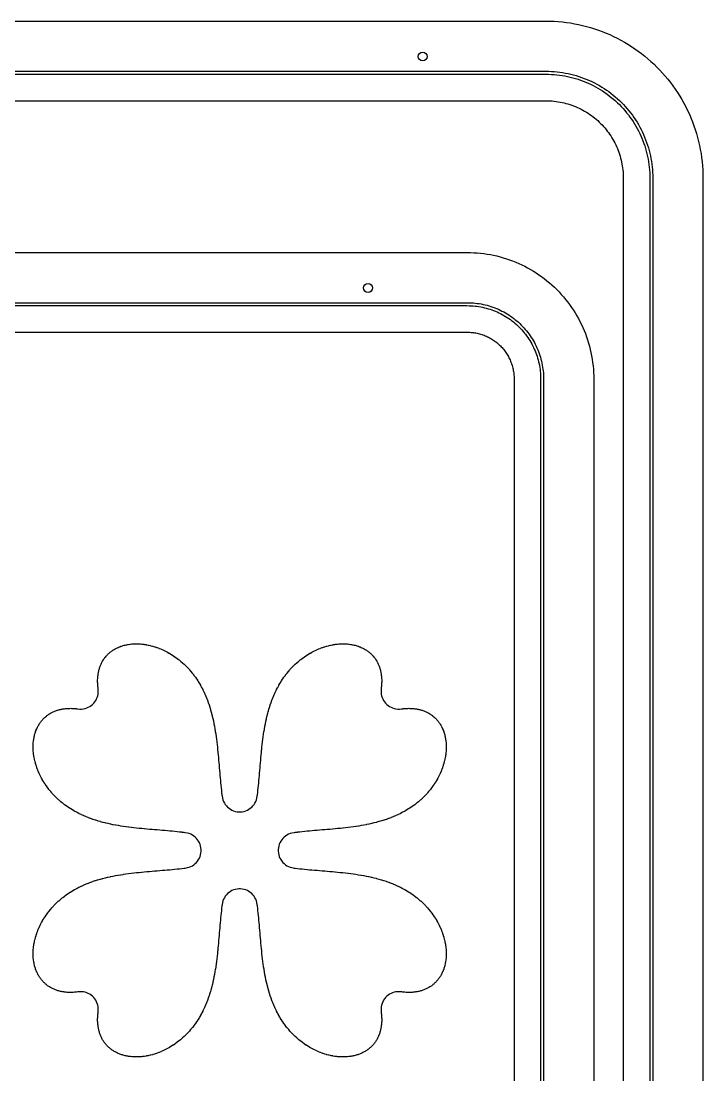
# Model space of a CAD drawing. Header units: metres. Extents: x 10 to 1210, y 10 to 2755.
# Drawn here: x 978.9 to 1210, y 252.9 to 610 of the extents above; entities that cross this region are included whole.
import ezdxf

# ---------------------------------------------------------------- set-up
doc = ezdxf.new("R2010")
doc.units = ezdxf.units.M
for name, color, linetype in [('ACIKLIK', 5, 'Continuous'), ('ASKI_DELIK', 6, 'Continuous'), ('CAM_SABLON', 4, 'Continuous'), ('DIS_KENAR_V91_Z3', 1, 'Continuous'), ('LAMBA_T4_Z4', 3, 'Continuous')]:
    doc.layers.add(name, color=color, linetype=linetype)

msp = doc.modelspace()

# ---------------------------------------------------------------- linework, layer by layer
at = {"layer": 'ACIKLIK'}
for points in [[(883.38, 583), (1156.62, 583), (1157.49, 582.99), (1158.17, 582.96), (1158.86, 582.92), (1159.54, 582.85), (1160.22, 582.77), (1160.9, 582.68), (1161.57, 582.56), (1162.25, 582.43), (1162.92, 582.27), (1163.58, 582.11), (1164.24, 581.92), (1164.9, 581.72), (1165.54, 581.5), (1166.19, 581.26), (1166.83, 581), (1167.46, 580.73), (1168.08, 580.45), (1168.69, 580.14), (1169.3, 579.82), (1169.9, 579.49), (1170.49, 579.14), (1171.07, 578.77), (1171.64, 578.39), (1172.2, 577.99), (1172.75, 577.58), (1173.29, 577.16), (1173.81, 576.72), (1174.33, 576.27), (1174.83, 575.8), (1175.32, 575.32), (1175.8, 574.83), (1176.27, 574.33), (1176.72, 573.81), (1177.16, 573.29), (1177.58, 572.75), (1177.99, 572.2), (1178.39, 571.64), (1178.77, 571.07), (1179.14, 570.49), (1179.49, 569.9), (1179.82, 569.3), (1180.14, 568.69), (1180.45, 568.08), (1180.73, 567.46), (1181, 566.83), (1181.26, 566.19), (1181.5, 565.54), (1181.72, 564.9), (1181.92, 564.24), (1182.11, 563.58), (1182.27, 562.92), (1182.43, 562.25), (1182.56, 561.57), (1182.68, 560.9), (1182.77, 560.22), (1182.85, 559.54), (1182.92, 558.86), (1182.96, 558.17), (1182.99, 557.49), (1183, 556.62), (1183, 63.38)], [(910.02, 504.58), (1129.98, 504.58), (1130.57, 504.57), (1130.99, 504.55), (1131.4, 504.53), (1131.82, 504.49), (1132.23, 504.44), (1132.64, 504.38), (1133.05, 504.31), (1133.45, 504.23), (1133.86, 504.14), (1134.26, 504.04), (1134.66, 503.92), (1135.05, 503.8), (1135.45, 503.67), (1135.84, 503.52), (1136.22, 503.37), (1136.6, 503.21), (1136.98, 503.03), (1137.35, 502.85), (1137.72, 502.66), (1138.08, 502.45), (1138.44, 502.24), (1138.79, 502.02), (1139.13, 501.79), (1139.47, 501.55), (1139.8, 501.3), (1140.13, 501.05), (1140.45, 500.78), (1140.76, 500.51), (1141.06, 500.23), (1141.36, 499.94), (1141.65, 499.64), (1141.93, 499.34), (1142.2, 499.02), (1142.47, 498.71), (1142.72, 498.38), (1142.97, 498.05), (1143.21, 497.71), (1143.44, 497.36), (1143.66, 497.01), (1143.88, 496.66), (1144.08, 496.3), (1144.27, 495.93), (1144.45, 495.56), (1144.63, 495.18), (1144.79, 494.8), (1144.95, 494.41), (1145.09, 494.03), (1145.22, 493.63), (1145.35, 493.24), (1145.46, 492.84), (1145.56, 492.44), (1145.65, 492.03), (1145.73, 491.62), (1145.8, 491.22), (1145.86, 490.81), (1145.91, 490.39), (1145.95, 489.98), (1145.98, 489.57), (1145.99, 489.15), (1146, 488.56), (1146, 91.44)]]:
    msp.add_lwpolyline(points, dxfattribs=at)
at = {"layer": 'ASKI_DELIK'}
for centre in [(1115, 598), (1096.5, 519.58)]:
    msp.add_circle(centre, 1.5, dxfattribs=at)
at = {"layer": 'CAM_SABLON'}
for points in [[(883.32, 592), (1156.68, 592), (1157.72, 591.99), (1158.64, 591.95), (1159.56, 591.89), (1160.48, 591.81), (1161.39, 591.7), (1162.31, 591.57), (1163.21, 591.41), (1164.12, 591.23), (1165.02, 591.03), (1165.91, 590.8), (1166.8, 590.55), (1167.68, 590.28), (1168.55, 589.98), (1169.41, 589.66), (1170.27, 589.32), (1171.12, 588.96), (1171.95, 588.57), (1172.78, 588.16), (1173.6, 587.73), (1174.4, 587.28), (1175.19, 586.81), (1175.97, 586.32), (1176.74, 585.81), (1177.49, 585.28), (1178.23, 584.72), (1178.95, 584.15), (1179.66, 583.57), (1180.35, 582.96), (1181.03, 582.33), (1181.69, 581.69), (1182.33, 581.03), (1182.96, 580.35), (1183.57, 579.66), (1184.15, 578.95), (1184.72, 578.23), (1185.28, 577.49), (1185.81, 576.74), (1186.32, 575.97), (1186.81, 575.19), (1187.28, 574.4), (1187.73, 573.6), (1188.16, 572.78), (1188.57, 571.95), (1188.96, 571.12), (1189.32, 570.27), (1189.66, 569.41), (1189.98, 568.55), (1190.28, 567.68), (1190.55, 566.8), (1190.8, 565.91), (1191.03, 565.02), (1191.23, 564.12), (1191.41, 563.21), (1191.57, 562.31), (1191.7, 561.39), (1191.81, 560.48), (1191.89, 559.56), (1191.95, 558.64), (1191.99, 557.72), (1192, 556.68), (1192, 63.32)], [(909.96, 513.58), (1130.04, 513.58), (1130.81, 513.57), (1131.46, 513.54), (1132.11, 513.5), (1132.76, 513.44), (1133.4, 513.36), (1134.05, 513.27), (1134.69, 513.16), (1135.32, 513.03), (1135.96, 512.89), (1136.59, 512.73), (1137.21, 512.55), (1137.84, 512.36), (1138.45, 512.15), (1139.06, 511.93), (1139.67, 511.69), (1140.26, 511.43), (1140.85, 511.16), (1141.44, 510.87), (1142.01, 510.57), (1142.58, 510.25), (1143.14, 509.92), (1143.69, 509.57), (1144.23, 509.21), (1144.76, 508.83), (1145.28, 508.44), (1145.79, 508.04), (1146.29, 507.63), (1146.78, 507.2), (1147.26, 506.76), (1147.72, 506.3), (1148.18, 505.84), (1148.62, 505.36), (1149.05, 504.87), (1149.46, 504.37), (1149.87, 503.86), (1150.25, 503.34), (1150.63, 502.81), (1150.99, 502.27), (1151.34, 501.72), (1151.67, 501.16), (1151.99, 500.59), (1152.29, 500.02), (1152.58, 499.43), (1152.85, 498.84), (1153.11, 498.24), (1153.35, 497.64), (1153.57, 497.03), (1153.78, 496.41), (1153.98, 495.79), (1154.15, 495.17), (1154.31, 494.54), (1154.46, 493.9), (1154.58, 493.27), (1154.69, 492.62), (1154.79, 491.98), (1154.86, 491.34), (1154.92, 490.69), (1154.96, 490.04), (1154.99, 489.39), (1155, 488.62), (1155, 91.38)]]:
    msp.add_lwpolyline(points, dxfattribs=at)
at = {"layer": 'DIS_KENAR_V91_Z3'}
for points in [[(883.2, 610), (1156.8, 610), (1158.19, 609.98), (1159.58, 609.93), (1160.97, 609.84), (1162.36, 609.71), (1163.74, 609.54), (1165.12, 609.35), (1166.49, 609.11), (1167.86, 608.84), (1169.22, 608.53), (1170.57, 608.19), (1171.91, 607.81), (1173.24, 607.4), (1174.56, 606.95), (1175.87, 606.47), (1177.16, 605.95), (1178.44, 605.4), (1179.7, 604.82), (1180.95, 604.2), (1182.18, 603.55), (1183.4, 602.87), (1184.6, 602.16), (1185.77, 601.42), (1186.93, 600.64), (1188.07, 599.84), (1189.19, 599.01), (1190.28, 598.14), (1191.35, 597.25), (1192.4, 596.34), (1193.42, 595.39), (1194.42, 594.42), (1195.39, 593.42), (1196.34, 592.4), (1197.25, 591.35), (1198.14, 590.28), (1199.01, 589.19), (1199.84, 588.07), (1200.64, 586.93), (1201.42, 585.77), (1202.16, 584.6), (1202.87, 583.4), (1203.55, 582.18), (1204.2, 580.95), (1204.82, 579.7), (1205.4, 578.44), (1205.95, 577.16), (1206.47, 575.87), (1206.95, 574.56), (1207.4, 573.24), (1207.81, 571.91), (1208.19, 570.57), (1208.53, 569.22), (1208.84, 567.86), (1209.11, 566.49), (1209.35, 565.12), (1209.54, 563.74), (1209.71, 562.36), (1209.84, 560.97), (1209.93, 559.58), (1209.98, 558.19), (1210, 556.8), (1210, 63.2)], [(909.84, 531.58), (1130.16, 531.58), (1131.28, 531.56), (1132.4, 531.52), (1133.52, 531.45), (1134.64, 531.34), (1135.75, 531.21), (1136.86, 531.05), (1137.97, 530.86), (1139.07, 530.64), (1140.16, 530.4), (1141.25, 530.12), (1142.33, 529.81), (1143.4, 529.48), (1144.46, 529.12), (1145.51, 528.73), (1146.55, 528.32), (1147.58, 527.88), (1148.6, 527.41), (1149.61, 526.91), (1150.6, 526.39), (1151.58, 525.84), (1152.54, 525.27), (1153.49, 524.67), (1154.42, 524.04), (1155.34, 523.4), (1156.24, 522.73), (1157.12, 522.03), (1157.98, 521.31), (1158.83, 520.58), (1159.65, 519.81), (1160.45, 519.03), (1161.23, 518.23), (1162, 517.4), (1162.74, 516.56), (1163.45, 515.7), (1164.15, 514.82), (1164.82, 513.92), (1165.47, 513), (1166.09, 512.07), (1166.69, 511.12), (1167.26, 510.16), (1167.81, 509.18), (1168.33, 508.19), (1168.83, 507.18), (1169.3, 506.16), (1169.74, 505.13), (1170.15, 504.09), (1170.54, 503.04), (1170.9, 501.98), (1171.24, 500.91), (1171.54, 499.83), (1171.82, 498.74), (1172.06, 497.65), (1172.28, 496.55), (1172.47, 495.44), (1172.63, 494.33), (1172.77, 493.22), (1172.87, 492.1), (1172.94, 490.98), (1172.99, 489.86), (1173, 488.74), (1173, 91.26)]]:
    msp.add_lwpolyline(points, dxfattribs=at)
msp.add_lwpolyline([(998.11, 281.03), (997.74, 280.99), (997.56, 280.97), (997.15, 280.93), (996.97, 280.91), (996.57, 280.89), (996.37, 280.88), (995.98, 280.87), (995.78, 280.86), (995.39, 280.87), (995.18, 280.87), (994.81, 280.89), (994.59, 280.9), (994.23, 280.92), (994, 280.95), (993.66, 280.99), (993.42, 281.02), (993.09, 281.07), (992.84, 281.11), (992.52, 281.17), (992.28, 281.23), (991.97, 281.3), (991.72, 281.37), (991.42, 281.45), (991.17, 281.53), (990.89, 281.63), (990.63, 281.72), (990.36, 281.82), (990.1, 281.93), (989.85, 282.04), (989.58, 282.17), (989.34, 282.29), (989.08, 282.43), (988.85, 282.56), (988.6, 282.71), (988.38, 282.85), (988.13, 283.02), (987.92, 283.16), (987.67, 283.35), (987.48, 283.5), (987.24, 283.7), (987.05, 283.87), (986.82, 284.08), (986.64, 284.25), (986.42, 284.47), (986.25, 284.66), (986.04, 284.89), (985.87, 285.09), (985.68, 285.33), (985.52, 285.55), (985.35, 285.79), (985.19, 286.02), (985.03, 286.27), (984.88, 286.52), (984.73, 286.77), (984.59, 287.03), (984.46, 287.29), (984.33, 287.57), (984.21, 287.83), (984.08, 288.12), (983.98, 288.38), (983.86, 288.69), (983.77, 288.95), (983.67, 289.28), (983.59, 289.54), (983.5, 289.89), (983.43, 290.14), (983.35, 290.51), (983.3, 290.75), (983.23, 291.14), (983.19, 291.38), (983.14, 291.78), (983.11, 292.02), (983.07, 292.44), (983.05, 292.68), (983.02, 293.11), (983.01, 293.34), (983, 293.79), (983, 294.01), (983.01, 294.47), (983.02, 294.69), (983.04, 295.17), (983.06, 295.38), (983.1, 295.87), (983.12, 296.08), (983.18, 296.57), (983.21, 296.78), (983.29, 297.28), (983.33, 297.48), (983.43, 297.99), (983.47, 298.19), (983.59, 298.71), (983.64, 298.9), (983.77, 299.42), (983.83, 299.61), (983.98, 300.13), (984.04, 300.32), (984.22, 300.85), (984.28, 301.03), (984.48, 301.56), (984.55, 301.73), (984.76, 302.27), (984.83, 302.44), (985.07, 302.97), (985.15, 303.13), (985.4, 303.66), (985.48, 303.83), (985.75, 304.36), (985.84, 304.52), (986.13, 305.04), (986.22, 305.2), (986.53, 305.71), (986.62, 305.87), (986.95, 306.38), (987.05, 306.53), (987.39, 307.04), (987.49, 307.18), (987.86, 307.68), (987.96, 307.82), (988.34, 308.32), (988.45, 308.46), (988.84, 308.94), (988.96, 309.07), (989.37, 309.55), (989.48, 309.68), (989.91, 310.15), (990.03, 310.27), (990.47, 310.73), (990.6, 310.85), (991.06, 311.3), (991.18, 311.41), (991.65, 311.85), (991.78, 311.96), (992.27, 312.39), (992.4, 312.5), (992.9, 312.91), (993.03, 313.01), (993.55, 313.42), (993.69, 313.52), (994.22, 313.91), (994.35, 314), (994.9, 314.38), (995.03, 314.47), (995.6, 314.84), (995.73, 314.92), (996.31, 315.28), (996.44, 315.36), (997.03, 315.7), (997.16, 315.77), (997.77, 316.1), (997.9, 316.17), (998.52, 316.49), (998.65, 316.56), (999.28, 316.87), (999.41, 316.93), (1000.05, 317.22), (1000.18, 317.28), (1000.84, 317.56), (1000.96, 317.61), (1001.63, 317.88), (1001.75, 317.93), (1002.44, 318.19), (1002.55, 318.23), (1003.25, 318.48), (1003.36, 318.52), (1004.03, 318.74), (1004.13, 318.77), (1004.86, 319), (1004.97, 319.03), (1005.7, 319.24), (1005.8, 319.27), (1006.55, 319.48), (1006.65, 319.5), (1007.4, 319.69), (1007.5, 319.72), (1008.26, 319.9), (1008.35, 319.92), (1009.13, 320.09), (1009.21, 320.11), (1010, 320.27), (1010.08, 320.29), (1010.88, 320.44), (1010.95, 320.45), (1011.76, 320.6), (1011.83, 320.61), (1012.64, 320.74), (1012.71, 320.75), (1013.53, 320.88), (1013.59, 320.89), (1014.42, 321.01), (1014.47, 321.02), (1015.31, 321.13), (1015.36, 321.14), (1016.2, 321.24), (1016.24, 321.25), (1017.09, 321.35), (1017.13, 321.35), (1017.98, 321.45), (1018.02, 321.45), (1018.87, 321.54), (1018.91, 321.54), (1019.76, 321.63), (1019.79, 321.63), (1020.65, 321.71), (1020.68, 321.71), (1021.54, 321.79), (1021.56, 321.79), (1022.43, 321.87), (1022.44, 321.87), (1023.31, 321.95), (1023.32, 321.95), (1024.18, 322.02), (1025.06, 322.09), (1025.92, 322.17), (1026.77, 322.24), (1027.62, 322.31), (1028.46, 322.38), (1029.3, 322.46), (1030.13, 322.54), (1030.95, 322.62), (1031.77, 322.7), (1031.81, 322.71), (1032.57, 322.79), (1032.62, 322.8), (1033.36, 322.88), (1033.42, 322.89), (1034.15, 322.98), (1034.21, 322.98), (1034.57, 323.03), (1035.31, 323.16), (1035.88, 323.32), (1036.44, 323.54), (1036.97, 323.82), (1037.47, 324.14), (1037.93, 324.51), (1038.36, 324.93), (1038.74, 325.39), (1039.08, 325.88), (1039.36, 326.4), (1039.59, 326.95), (1039.77, 327.52), (1039.89, 328.11), (1039.95, 328.7), (1039.95, 329.3), (1039.89, 329.89), (1039.77, 330.48), (1039.59, 331.05), (1039.36, 331.6), (1039.08, 332.12), (1038.74, 332.61), (1038.36, 333.07), (1037.93, 333.49), (1037.47, 333.86), (1036.97, 334.18), (1036.44, 334.46), (1035.88, 334.68), (1035.31, 334.84), (1034.57, 334.97), (1034.21, 335.02), (1034.15, 335.02), (1033.42, 335.11), (1033.36, 335.12), (1032.62, 335.2), (1032.57, 335.21), (1031.81, 335.29), (1031.77, 335.3), (1031, 335.38), (1030.17, 335.46), (1029.34, 335.54), (1028.5, 335.61), (1027.65, 335.69), (1026.79, 335.76), (1025.93, 335.83), (1025.06, 335.91), (1024.19, 335.98), (1023.32, 336.05), (1023.32, 336.05), (1022.45, 336.13), (1022.44, 336.13), (1021.58, 336.2), (1021.56, 336.21), (1020.7, 336.28), (1020.68, 336.29), (1019.82, 336.37), (1019.79, 336.37), (1018.94, 336.45), (1018.9, 336.46), (1018.05, 336.55), (1018.02, 336.55), (1017.17, 336.64), (1017.13, 336.65), (1016.29, 336.75), (1016.24, 336.75), (1015.4, 336.86), (1015.35, 336.86), (1014.52, 336.98), (1014.47, 336.98), (1013.64, 337.1), (1013.58, 337.11), (1012.77, 337.24), (1012.7, 337.25), (1011.89, 337.38), (1011.82, 337.39), (1011.02, 337.53), (1010.95, 337.55), (1010.15, 337.7), (1010.07, 337.71), (1009.29, 337.87), (1009.21, 337.89), (1008.43, 338.06), (1008.34, 338.08), (1007.58, 338.26), (1007.49, 338.28), (1006.73, 338.47), (1006.64, 338.5), (1005.89, 338.7), (1005.79, 338.73), (1005.06, 338.94), (1004.95, 338.97), (1004.23, 339.2), (1004.12, 339.23), (1003.37, 339.48), (1003.25, 339.52), (1002.55, 339.77), (1002.44, 339.81), (1001.75, 340.07), (1001.63, 340.12), (1000.96, 340.39), (1000.84, 340.44), (1000.18, 340.72), (1000.05, 340.78), (999.41, 341.07), (999.28, 341.13), (998.65, 341.44), (998.52, 341.51), (997.9, 341.83), (997.77, 341.9), (997.16, 342.23), (997.03, 342.3), (996.44, 342.64), (996.31, 342.72), (995.73, 343.08), (995.6, 343.16), (995.03, 343.53), (994.9, 343.62), (994.35, 344), (994.22, 344.09), (993.69, 344.48), (993.55, 344.58), (993.03, 344.99), (992.9, 345.09), (992.4, 345.5), (992.27, 345.61), (991.78, 346.04), (991.65, 346.15), (991.18, 346.59), (991.06, 346.7), (990.6, 347.15), (990.47, 347.27), (990.03, 347.73), (989.91, 347.85), (989.48, 348.32), (989.37, 348.45), (988.96, 348.93), (988.84, 349.06), (988.45, 349.54), (988.34, 349.68), (987.96, 350.18), (987.86, 350.32), (987.49, 350.82), (987.39, 350.96), (987.05, 351.47), (986.95, 351.62), (986.62, 352.13), (986.53, 352.29), (986.22, 352.8), (986.13, 352.96), (985.84, 353.48), (985.75, 353.64), (985.48, 354.17), (985.4, 354.34), (985.15, 354.87), (985.07, 355.03), (984.83, 355.56), (984.76, 355.73), (984.55, 356.27), (984.48, 356.44), (984.28, 356.97), (984.22, 357.15), (984.04, 357.68), (983.98, 357.87), (983.83, 358.39), (983.77, 358.58), (983.64, 359.1), (983.59, 359.29), (983.47, 359.81), (983.43, 360.01), (983.33, 360.52), (983.29, 360.72), (983.21, 361.22), (983.18, 361.43), (983.12, 361.92), (983.1, 362.13), (983.06, 362.62), (983.04, 362.83), (983.02, 363.31), (983.01, 363.53), (983, 363.99), (983, 364.21), (983.01, 364.66), (983.02, 364.89), (983.05, 365.32), (983.07, 365.56), (983.11, 365.98), (983.14, 366.22), (983.19, 366.62), (983.23, 366.86), (983.3, 367.25), (983.35, 367.49), (983.43, 367.86), (983.5, 368.11), (983.59, 368.46), (983.67, 368.72), (983.77, 369.05), (983.86, 369.31), (983.98, 369.62), (984.08, 369.88), (984.21, 370.17), (984.33, 370.43), (984.46, 370.71), (984.59, 370.97), (984.73, 371.23), (984.88, 371.48), (985.03, 371.73), (985.19, 371.98), (985.35, 372.21), (985.52, 372.45), (985.68, 372.67), (985.87, 372.91), (986.04, 373.11), (986.25, 373.34), (986.42, 373.53), (986.64, 373.75), (986.82, 373.92), (987.05, 374.13), (987.24, 374.3), (987.48, 374.5), (987.67, 374.65), (987.92, 374.84), (988.13, 374.98), (988.38, 375.15), (988.6, 375.29), (988.85, 375.44), (989.08, 375.57), (989.34, 375.71), (989.58, 375.83), (989.85, 375.96), (990.1, 376.07), (990.36, 376.18), (990.63, 376.28), (990.89, 376.37), (991.17, 376.47), (991.42, 376.55), (991.72, 376.63), (991.97, 376.7), (992.28, 376.77), (992.52, 376.83), (992.84, 376.89), (993.09, 376.93), (993.42, 376.98), (993.66, 377.01), (994, 377.05), (994.23, 377.08), (994.59, 377.1), (994.81, 377.11), (995.18, 377.13), (995.39, 377.13), (995.78, 377.14), (995.98, 377.13), (996.37, 377.12), (996.57, 377.11), (996.97, 377.09), (997.15, 377.07), (997.56, 377.03), (997.74, 377.01), (998.06, 376.97), (998.87, 376.9), (999.45, 376.9), (1000.03, 376.96), (1000.6, 377.08), (1001.15, 377.25), (1001.69, 377.48), (1002.21, 377.75), (1002.69, 378.08), (1003.14, 378.45), (1003.55, 378.86), (1003.92, 379.31), (1004.25, 379.79), (1004.52, 380.31), (1004.75, 380.85), (1004.92, 381.4), (1005.04, 381.97), (1005.1, 382.55), (1005.1, 383.14), (1005.03, 383.89), (1004.99, 384.26), (1004.97, 384.44), (1004.93, 384.85), (1004.91, 385.03), (1004.89, 385.43), (1004.88, 385.63), (1004.87, 386.02), (1004.86, 386.22), (1004.87, 386.61), (1004.87, 386.82), (1004.89, 387.19), (1004.9, 387.41), (1004.92, 387.77), (1004.95, 388), (1004.99, 388.34), (1005.02, 388.58), (1005.07, 388.91), (1005.11, 389.16), (1005.17, 389.48), (1005.23, 389.72), (1005.3, 390.03), (1005.37, 390.28), (1005.45, 390.58), (1005.53, 390.83), (1005.63, 391.11), (1005.72, 391.37), (1005.82, 391.64), (1005.93, 391.9), (1006.04, 392.15), (1006.17, 392.42), (1006.29, 392.66), (1006.43, 392.92), (1006.56, 393.15), (1006.71, 393.4), (1006.85, 393.62), (1007.02, 393.87), (1007.16, 394.08), (1007.35, 394.33), (1007.5, 394.52), (1007.7, 394.76), (1007.87, 394.95), (1008.08, 395.18), (1008.25, 395.36), (1008.47, 395.58), (1008.66, 395.75), (1008.89, 395.96), (1009.09, 396.13), (1009.33, 396.32), (1009.55, 396.48), (1009.79, 396.65), (1010.02, 396.81), (1010.27, 396.97), (1010.52, 397.12), (1010.77, 397.27), (1011.03, 397.41), (1011.29, 397.54), (1011.57, 397.67), (1011.83, 397.79), (1012.12, 397.92), (1012.38, 398.02), (1012.69, 398.14), (1012.95, 398.23), (1013.28, 398.33), (1013.54, 398.41), (1013.89, 398.5), (1014.14, 398.57), (1014.51, 398.65), (1014.75, 398.7), (1015.14, 398.77), (1015.38, 398.81), (1015.78, 398.86), (1016.02, 398.89), (1016.44, 398.93), (1016.68, 398.95), (1017.11, 398.98), (1017.34, 398.99), (1017.79, 399), (1018.01, 399), (1018.47, 398.99), (1018.69, 398.98), (1019.17, 398.96), (1019.38, 398.94), (1019.87, 398.9), (1020.08, 398.88), (1020.57, 398.82), (1020.78, 398.79), (1021.28, 398.71), (1021.48, 398.67), (1021.99, 398.57), (1022.19, 398.53), (1022.71, 398.41), (1022.9, 398.36), (1023.42, 398.23), (1023.61, 398.17), (1024.13, 398.02), (1024.32, 397.96), (1024.85, 397.78), (1025.03, 397.72), (1025.56, 397.52), (1025.73, 397.45), (1026.27, 397.24), (1026.44, 397.17), (1026.97, 396.93), (1027.13, 396.85), (1027.66, 396.6), (1027.83, 396.52), (1028.36, 396.25), (1028.52, 396.16), (1029.04, 395.87), (1029.2, 395.78), (1029.71, 395.47), (1029.87, 395.38), (1030.38, 395.05), (1030.53, 394.95), (1031.04, 394.61), (1031.18, 394.51), (1031.68, 394.14), (1031.82, 394.04), (1032.32, 393.66), (1032.46, 393.55), (1032.94, 393.16), (1033.07, 393.04), (1033.55, 392.63), (1033.68, 392.52), (1034.15, 392.09), (1034.27, 391.97), (1034.73, 391.53), (1034.85, 391.4), (1035.3, 390.94), (1035.41, 390.82), (1035.85, 390.35), (1035.96, 390.22), (1036.39, 389.73), (1036.5, 389.6), (1036.91, 389.1), (1037.01, 388.97), (1037.42, 388.45), (1037.52, 388.31), (1037.91, 387.78), (1038, 387.65), (1038.38, 387.1), (1038.47, 386.97), (1038.84, 386.4), (1038.92, 386.27), (1039.28, 385.69), (1039.36, 385.56), (1039.7, 384.97), (1039.77, 384.84), (1040.1, 384.23), (1040.17, 384.1), (1040.49, 383.48), (1040.56, 383.35), (1040.87, 382.72), (1040.93, 382.59), (1041.22, 381.95), (1041.28, 381.82), (1041.56, 381.16), (1041.61, 381.04), (1041.88, 380.37), (1041.93, 380.25), (1042.19, 379.56), (1042.23, 379.45), (1042.48, 378.75), (1042.52, 378.64), (1042.74, 377.97), (1042.77, 377.87), (1043, 377.14), (1043.03, 377.03), (1043.24, 376.3), (1043.27, 376.2), (1043.48, 375.45), (1043.5, 375.35), (1043.69, 374.6), (1043.72, 374.5), (1043.9, 373.74), (1043.92, 373.65), (1044.09, 372.87), (1044.11, 372.79), (1044.27, 372), (1044.29, 371.92), (1044.44, 371.12), (1044.45, 371.05), (1044.6, 370.24), (1044.61, 370.17), (1044.74, 369.36), (1044.75, 369.29), (1044.88, 368.47), (1044.89, 368.41), (1045.01, 367.58), (1045.02, 367.53), (1045.13, 366.69), (1045.14, 366.64), (1045.24, 365.8), (1045.25, 365.76), (1045.35, 364.91), (1045.35, 364.87), (1045.45, 364.02), (1045.45, 363.98), (1045.54, 363.13), (1045.54, 363.09), (1045.63, 362.24), (1045.63, 362.21), (1045.71, 361.35), (1045.71, 361.32), (1045.79, 360.46), (1045.79, 360.44), (1045.87, 359.57), (1045.87, 359.56), (1045.95, 358.69), (1045.95, 358.68), (1046.02, 357.82), (1046.09, 356.94), (1046.17, 356.08), (1046.24, 355.23), (1046.31, 354.38), (1046.38, 353.54), (1046.46, 352.7), (1046.54, 351.87), (1046.62, 351.05), (1046.7, 350.23), (1046.71, 350.19), (1046.79, 349.43), (1046.8, 349.38), (1046.88, 348.64), (1046.89, 348.58), (1046.98, 347.85), (1046.98, 347.79), (1047.03, 347.43), (1047.16, 346.69), (1047.32, 346.12), (1047.54, 345.56), (1047.82, 345.03), (1048.14, 344.53), (1048.51, 344.07), (1048.93, 343.64), (1049.39, 343.26), (1049.88, 342.92), (1050.4, 342.64), (1050.95, 342.41), (1051.52, 342.23), (1052.11, 342.11), (1052.7, 342.05), (1053.3, 342.05), (1053.89, 342.11), (1054.48, 342.23), (1055.05, 342.41), (1055.6, 342.64), (1056.12, 342.92), (1056.61, 343.26), (1057.07, 343.64), (1057.49, 344.07), (1057.86, 344.53), (1058.18, 345.03), (1058.46, 345.56), (1058.68, 346.12), (1058.84, 346.69), (1058.97, 347.43), (1059.02, 347.79), (1059.02, 347.85), (1059.11, 348.58), (1059.12, 348.64), (1059.2, 349.38), (1059.21, 349.43), (1059.29, 350.19), (1059.3, 350.23), (1059.38, 351), (1059.46, 351.83), (1059.54, 352.66), (1059.61, 353.5), (1059.69, 354.35), (1059.76, 355.21), (1059.83, 356.07), (1059.91, 356.94), (1059.98, 357.81), (1060.05, 358.68), (1060.05, 358.68), (1060.13, 359.55), (1060.13, 359.56), (1060.2, 360.42), (1060.21, 360.44), (1060.28, 361.3), (1060.29, 361.32), (1060.37, 362.18), (1060.37, 362.21), (1060.45, 363.06), (1060.46, 363.1), (1060.55, 363.95), (1060.55, 363.98), (1060.64, 364.83), (1060.65, 364.87), (1060.75, 365.71), (1060.75, 365.76), (1060.86, 366.6), (1060.86, 366.65), (1060.98, 367.48), (1060.98, 367.53), (1061.1, 368.36), (1061.11, 368.42), (1061.24, 369.23), (1061.25, 369.3), (1061.38, 370.11), (1061.39, 370.18), (1061.53, 370.98), (1061.55, 371.05), (1061.7, 371.85), (1061.71, 371.93), (1061.87, 372.71), (1061.89, 372.79), (1062.06, 373.57), (1062.08, 373.66), (1062.26, 374.42), (1062.28, 374.51), (1062.47, 375.27), (1062.5, 375.36), (1062.7, 376.11), (1062.73, 376.21), (1062.94, 376.94), (1062.97, 377.05), (1063.2, 377.77), (1063.23, 377.88), (1063.48, 378.63), (1063.52, 378.75), (1063.77, 379.45), (1063.81, 379.56), (1064.07, 380.25), (1064.12, 380.37), (1064.39, 381.04), (1064.44, 381.16), (1064.72, 381.82), (1064.78, 381.95), (1065.07, 382.59), (1065.13, 382.72), (1065.44, 383.35), (1065.51, 383.48), (1065.83, 384.1), (1065.9, 384.23), (1066.23, 384.84), (1066.3, 384.97), (1066.64, 385.56), (1066.72, 385.69), (1067.08, 386.27), (1067.16, 386.4), (1067.53, 386.97), (1067.62, 387.1), (1068, 387.65), (1068.09, 387.78), (1068.48, 388.31), (1068.58, 388.45), (1068.99, 388.97), (1069.09, 389.1), (1069.5, 389.6), (1069.61, 389.73), (1070.04, 390.22), (1070.15, 390.35), (1070.59, 390.82), (1070.7, 390.94), (1071.15, 391.4), (1071.27, 391.53), (1071.73, 391.97), (1071.85, 392.09), (1072.32, 392.52), (1072.45, 392.63), (1072.93, 393.04), (1073.06, 393.16), (1073.54, 393.55), (1073.68, 393.66), (1074.18, 394.04), (1074.32, 394.14), (1074.82, 394.51), (1074.96, 394.61), (1075.47, 394.95), (1075.62, 395.05), (1076.13, 395.38), (1076.29, 395.47), (1076.8, 395.78), (1076.96, 395.87), (1077.48, 396.16), (1077.64, 396.25), (1078.17, 396.52), (1078.34, 396.6), (1078.87, 396.85), (1079.03, 396.93), (1079.56, 397.17), (1079.73, 397.24), (1080.27, 397.45), (1080.44, 397.52), (1080.97, 397.72), (1081.15, 397.78), (1081.68, 397.96), (1081.87, 398.02), (1082.39, 398.17), (1082.58, 398.23), (1083.1, 398.36), (1083.29, 398.41), (1083.81, 398.53), (1084.01, 398.57), (1084.52, 398.67), (1084.72, 398.71), (1085.22, 398.79), (1085.43, 398.82), (1085.92, 398.88), (1086.13, 398.9), (1086.62, 398.94), (1086.83, 398.96), (1087.31, 398.98), (1087.53, 398.99), (1087.99, 399), (1088.21, 399), (1088.66, 398.99), (1088.89, 398.98), (1089.32, 398.95), (1089.56, 398.93), (1089.98, 398.89), (1090.22, 398.86), (1090.62, 398.81), (1090.86, 398.77), (1091.25, 398.7), (1091.49, 398.65), (1091.86, 398.57), (1092.11, 398.5), (1092.46, 398.41), (1092.72, 398.33), (1093.05, 398.23), (1093.31, 398.14), (1093.62, 398.02), (1093.88, 397.92), (1094.17, 397.79), (1094.43, 397.67), (1094.71, 397.54), (1094.97, 397.41), (1095.23, 397.27), (1095.48, 397.12), (1095.73, 396.97), (1095.98, 396.81), (1096.21, 396.65), (1096.45, 396.48), (1096.67, 396.32), (1096.91, 396.13), (1097.11, 395.96), (1097.34, 395.75), (1097.53, 395.58), (1097.75, 395.36), (1097.92, 395.18), (1098.13, 394.95), (1098.3, 394.76), (1098.5, 394.52), (1098.65, 394.33), (1098.84, 394.08), (1098.98, 393.87), (1099.15, 393.62), (1099.29, 393.4), (1099.44, 393.15), (1099.57, 392.92), (1099.71, 392.66), (1099.83, 392.42), (1099.96, 392.15), (1100.07, 391.9), (1100.18, 391.64), (1100.28, 391.37), (1100.37, 391.11), (1100.47, 390.83), (1100.55, 390.58), (1100.63, 390.28), (1100.7, 390.03), (1100.77, 389.72), (1100.83, 389.48), (1100.89, 389.16), (1100.93, 388.91), (1100.98, 388.58), (1101.01, 388.34), (1101.05, 388), (1101.08, 387.77), (1101.1, 387.41), (1101.11, 387.19), (1101.13, 386.82), (1101.13, 386.61), (1101.14, 386.22), (1101.13, 386.02), (1101.12, 385.63), (1101.11, 385.43), (1101.09, 385.03), (1101.07, 384.85), (1101.03, 384.44), (1101.01, 384.26), (1100.97, 383.94), (1100.9, 383.13), (1100.9, 382.55), (1100.96, 381.97), (1101.08, 381.4), (1101.25, 380.85), (1101.48, 380.31), (1101.75, 379.79), (1102.08, 379.31), (1102.45, 378.86), (1102.86, 378.45), (1103.31, 378.08), (1103.79, 377.75), (1104.31, 377.48), (1104.85, 377.25), (1105.4, 377.08), (1105.97, 376.96), (1106.55, 376.9), (1107.14, 376.9), (1107.89, 376.97), (1108.26, 377.01), (1108.44, 377.03), (1108.85, 377.07), (1109.03, 377.09), (1109.43, 377.11), (1109.63, 377.12), (1110.02, 377.13), (1110.22, 377.14), (1110.61, 377.13), (1110.82, 377.13), (1111.19, 377.11), (1111.41, 377.1), (1111.77, 377.08), (1112, 377.05), (1112.34, 377.01), (1112.58, 376.98), (1112.91, 376.93), (1113.16, 376.89), (1113.48, 376.83), (1113.72, 376.77), (1114.03, 376.7), (1114.28, 376.63), (1114.58, 376.55), (1114.83, 376.47), (1115.11, 376.37), (1115.37, 376.28), (1115.64, 376.18), (1115.9, 376.07), (1116.15, 375.96), (1116.42, 375.83), (1116.66, 375.71), (1116.92, 375.57), (1117.15, 375.44), (1117.4, 375.29), (1117.62, 375.15), (1117.87, 374.98), (1118.08, 374.84), (1118.33, 374.65), (1118.52, 374.5), (1118.76, 374.3), (1118.95, 374.13), (1119.18, 373.92), (1119.36, 373.75), (1119.58, 373.53), (1119.75, 373.34), (1119.96, 373.11), (1120.13, 372.91), (1120.32, 372.67), (1120.48, 372.45), (1120.65, 372.21), (1120.81, 371.98), (1120.97, 371.73), (1121.12, 371.48), (1121.27, 371.23), (1121.41, 370.97), (1121.54, 370.71), (1121.67, 370.43), (1121.79, 370.17), (1121.92, 369.88), (1122.02, 369.62), (1122.14, 369.31), (1122.23, 369.05), (1122.33, 368.72), (1122.41, 368.46), (1122.5, 368.11), (1122.57, 367.86), (1122.65, 367.49), (1122.7, 367.25), (1122.77, 366.86), (1122.81, 366.62), (1122.86, 366.22), (1122.89, 365.98), (1122.93, 365.56), (1122.95, 365.32), (1122.98, 364.89), (1122.99, 364.66), (1123, 364.21), (1123, 363.99), (1122.99, 363.53), (1122.98, 363.31), (1122.96, 362.83), (1122.94, 362.62), (1122.9, 362.13), (1122.88, 361.92), (1122.82, 361.43), (1122.79, 361.22), (1122.71, 360.72), (1122.67, 360.52), (1122.57, 360.01), (1122.53, 359.81), (1122.41, 359.29), (1122.36, 359.1), (1122.23, 358.58), (1122.17, 358.39), (1122.02, 357.87), (1121.96, 357.68), (1121.78, 357.15), (1121.72, 356.97), (1121.52, 356.44), (1121.45, 356.27), (1121.24, 355.73), (1121.17, 355.56), (1120.93, 355.03), (1120.85, 354.87), (1120.6, 354.34), (1120.52, 354.17), (1120.25, 353.64), (1120.16, 353.48), (1119.87, 352.96), (1119.78, 352.8), (1119.47, 352.29), (1119.38, 352.13), (1119.05, 351.62), (1118.95, 351.47), (1118.61, 350.96), (1118.51, 350.82), (1118.14, 350.32), (1118.04, 350.18), (1117.66, 349.68), (1117.55, 349.54), (1117.16, 349.06), (1117.04, 348.93), (1116.63, 348.45), (1116.52, 348.32), (1116.09, 347.85), (1115.97, 347.73), (1115.53, 347.27), (1115.4, 347.15), (1114.94, 346.7), (1114.82, 346.59), (1114.35, 346.15), (1114.22, 346.04), (1113.73, 345.61), (1113.6, 345.5), (1113.1, 345.09), (1112.97, 344.99), (1112.45, 344.58), (1112.31, 344.48), (1111.78, 344.09), (1111.65, 344), (1111.1, 343.62), (1110.97, 343.53), (1110.4, 343.16), (1110.27, 343.08), (1109.69, 342.72), (1109.56, 342.64), (1108.97, 342.3), (1108.84, 342.23), (1108.23, 341.9), (1108.1, 341.83), (1107.48, 341.51), (1107.35, 341.44), (1106.72, 341.13), (1106.59, 341.07), (1105.95, 340.78), (1105.82, 340.72), (1105.16, 340.44), (1105.04, 340.39), (1104.37, 340.12), (1104.25, 340.07), (1103.56, 339.81), (1103.45, 339.77), (1102.75, 339.52), (1102.64, 339.48), (1101.97, 339.26), (1101.87, 339.23), (1101.14, 339), (1101.03, 338.97), (1100.3, 338.76), (1100.2, 338.73), (1099.45, 338.52), (1099.35, 338.5), (1098.6, 338.31), (1098.5, 338.28), (1097.74, 338.1), (1097.65, 338.08), (1096.87, 337.91), (1096.79, 337.89), (1096, 337.73), (1095.92, 337.71), (1095.12, 337.56), (1095.05, 337.55), (1094.24, 337.4), (1094.17, 337.39), (1093.36, 337.26), (1093.29, 337.25), (1092.47, 337.12), (1092.41, 337.11), (1091.58, 336.99), (1091.53, 336.98), (1090.69, 336.87), (1090.64, 336.86), (1089.8, 336.76), (1089.76, 336.75), (1088.91, 336.65), (1088.87, 336.65), (1088.02, 336.55), (1087.98, 336.55), (1087.13, 336.46), (1087.09, 336.46), (1086.24, 336.37), (1086.21, 336.37), (1085.35, 336.29), (1085.32, 336.29), (1084.46, 336.21), (1084.44, 336.21), (1083.57, 336.13), (1083.56, 336.13), (1082.69, 336.05), (1082.68, 336.05), (1081.82, 335.98), (1080.94, 335.91), (1080.08, 335.83), (1079.23, 335.76), (1078.38, 335.69), (1077.54, 335.62), (1076.7, 335.54), (1075.87, 335.46), (1075.05, 335.38), (1074.23, 335.3), (1074.19, 335.29), (1073.43, 335.21), (1073.38, 335.2), (1072.64, 335.12), (1072.58, 335.11), (1071.85, 335.02), (1071.79, 335.02), (1071.43, 334.97), (1070.69, 334.84), (1070.12, 334.68), (1069.56, 334.46), (1069.03, 334.18), (1068.53, 333.86), (1068.07, 333.49), (1067.64, 333.07), (1067.26, 332.61), (1066.92, 332.12), (1066.64, 331.6), (1066.41, 331.05), (1066.23, 330.48), (1066.11, 329.89), (1066.05, 329.3), (1066.05, 328.7), (1066.11, 328.11), (1066.23, 327.52), (1066.41, 326.95), (1066.64, 326.4), (1066.92, 325.88), (1067.26, 325.39), (1067.64, 324.93), (1068.07, 324.51), (1068.53, 324.14), (1069.03, 323.82), (1069.56, 323.54), (1070.12, 323.32), (1070.69, 323.16), (1071.43, 323.03), (1071.79, 322.98), (1071.85, 322.98), (1072.58, 322.89), (1072.64, 322.88), (1073.38, 322.8), (1073.43, 322.79), (1074.19, 322.71), (1074.23, 322.7), (1075, 322.62), (1075.83, 322.54), (1076.66, 322.46), (1077.5, 322.39), (1078.35, 322.31), (1079.21, 322.24), (1080.07, 322.17), (1080.94, 322.09), (1081.81, 322.02), (1082.68, 321.95), (1082.68, 321.95), (1083.55, 321.87), (1083.56, 321.87), (1084.42, 321.8), (1084.44, 321.79), (1085.3, 321.72), (1085.32, 321.71), (1086.18, 321.63), (1086.21, 321.63), (1087.06, 321.55), (1087.1, 321.54), (1087.95, 321.45), (1087.98, 321.45), (1088.83, 321.36), (1088.87, 321.35), (1089.71, 321.25), (1089.76, 321.25), (1090.6, 321.14), (1090.65, 321.14), (1091.48, 321.02), (1091.53, 321.02), (1092.36, 320.9), (1092.42, 320.89), (1093.23, 320.76), (1093.3, 320.75), (1094.11, 320.62), (1094.18, 320.61), (1094.98, 320.47), (1095.05, 320.45), (1095.85, 320.3), (1095.93, 320.29), (1096.71, 320.13), (1096.79, 320.11), (1097.57, 319.94), (1097.66, 319.92), (1098.42, 319.74), (1098.51, 319.72), (1099.27, 319.53), (1099.36, 319.5), (1100.11, 319.3), (1100.21, 319.27), (1100.94, 319.06), (1101.05, 319.03), (1101.77, 318.8), (1101.88, 318.77), (1102.63, 318.52), (1102.75, 318.48), (1103.45, 318.23), (1103.56, 318.19), (1104.25, 317.93), (1104.37, 317.88), (1105.04, 317.61), (1105.16, 317.56), (1105.82, 317.28), (1105.95, 317.22), (1106.59, 316.93), (1106.72, 316.87), (1107.35, 316.56), (1107.48, 316.49), (1108.1, 316.17), (1108.23, 316.1), (1108.84, 315.77), (1108.97, 315.7), (1109.56, 315.36), (1109.69, 315.28), (1110.27, 314.92), (1110.4, 314.84), (1110.97, 314.47), (1111.1, 314.38), (1111.65, 314), (1111.78, 313.91), (1112.31, 313.52), (1112.45, 313.42), (1112.97, 313.01), (1113.1, 312.91), (1113.6, 312.5), (1113.73, 312.39), (1114.22, 311.96), (1114.35, 311.85), (1114.82, 311.41), (1114.94, 311.3), (1115.4, 310.85), (1115.53, 310.73), (1115.97, 310.27), (1116.09, 310.15), (1116.52, 309.68), (1116.63, 309.55), (1117.04, 309.07), (1117.16, 308.94), (1117.55, 308.46), (1117.66, 308.32), (1118.04, 307.82), (1118.14, 307.68), (1118.51, 307.18), (1118.61, 307.04), (1118.95, 306.53), (1119.05, 306.38), (1119.38, 305.87), (1119.47, 305.71), (1119.78, 305.2), (1119.87, 305.04), (1120.16, 304.52), (1120.25, 304.36), (1120.52, 303.83), (1120.6, 303.66), (1120.85, 303.13), (1120.93, 302.97), (1121.17, 302.44), (1121.24, 302.27), (1121.45, 301.73), (1121.52, 301.56), (1121.72, 301.03), (1121.78, 300.85), (1121.96, 300.32), (1122.02, 300.13), (1122.17, 299.61), (1122.23, 299.42), (1122.36, 298.9), (1122.41, 298.71), (1122.53, 298.19), (1122.57, 297.99), (1122.67, 297.48), (1122.71, 297.28), (1122.79, 296.78), (1122.82, 296.57), (1122.88, 296.08), (1122.9, 295.87), (1122.94, 295.38), (1122.96, 295.17), (1122.98, 294.69), (1122.99, 294.47), (1123, 294.01), (1123, 293.79), (1122.99, 293.34), (1122.98, 293.11), (1122.95, 292.68), (1122.93, 292.44), (1122.89, 292.02), (1122.86, 291.78), (1122.81, 291.38), (1122.77, 291.14), (1122.7, 290.75), (1122.65, 290.51), (1122.57, 290.14), (1122.5, 289.89), (1122.41, 289.54), (1122.33, 289.28), (1122.23, 288.95), (1122.14, 288.69), (1122.02, 288.38), (1121.92, 288.12), (1121.79, 287.83), (1121.67, 287.57), (1121.54, 287.29), (1121.41, 287.03), (1121.27, 286.77), (1121.12, 286.52), (1120.97, 286.27), (1120.81, 286.02), (1120.65, 285.79), (1120.48, 285.55), (1120.32, 285.33), (1120.13, 285.09), (1119.96, 284.89), (1119.75, 284.66), (1119.58, 284.47), (1119.36, 284.25), (1119.18, 284.08), (1118.95, 283.87), (1118.76, 283.7), (1118.52, 283.5), (1118.33, 283.35), (1118.08, 283.16), (1117.87, 283.02), (1117.62, 282.85), (1117.4, 282.71), (1117.15, 282.56), (1116.92, 282.43), (1116.66, 282.29), (1116.42, 282.17), (1116.15, 282.04), (1115.9, 281.93), (1115.64, 281.82), (1115.37, 281.72), (1115.11, 281.63), (1114.83, 281.53), (1114.58, 281.45), (1114.28, 281.37), (1114.03, 281.3), (1113.72, 281.23), (1113.48, 281.17), (1113.16, 281.11), (1112.91, 281.07), (1112.58, 281.02), (1112.34, 280.99), (1112, 280.95), (1111.77, 280.92), (1111.41, 280.9), (1111.19, 280.89), (1110.82, 280.87), (1110.61, 280.87), (1110.22, 280.86), (1110.02, 280.87), (1109.63, 280.88), (1109.43, 280.89), (1109.03, 280.91), (1108.85, 280.93), (1108.44, 280.97), (1108.26, 280.99), (1107.94, 281.03), (1107.13, 281.1), (1106.55, 281.1), (1105.97, 281.04), (1105.4, 280.92), (1104.85, 280.75), (1104.31, 280.52), (1103.79, 280.25), (1103.31, 279.92), (1102.86, 279.55), (1102.45, 279.14), (1102.08, 278.69), (1101.75, 278.21), (1101.48, 277.69), (1101.25, 277.15), (1101.08, 276.6), (1100.96, 276.03), (1100.9, 275.45), (1100.9, 274.86), (1100.97, 274.11), (1101.01, 273.74), (1101.03, 273.56), (1101.07, 273.15), (1101.09, 272.97), (1101.11, 272.57), (1101.12, 272.37), (1101.13, 271.98), (1101.14, 271.78), (1101.13, 271.39), (1101.13, 271.18), (1101.11, 270.81), (1101.1, 270.59), (1101.08, 270.23), (1101.05, 270), (1101.01, 269.66), (1100.98, 269.42), (1100.93, 269.09), (1100.89, 268.84), (1100.83, 268.52), (1100.77, 268.28), (1100.7, 267.97), (1100.63, 267.72), (1100.55, 267.42), (1100.47, 267.17), (1100.37, 266.89), (1100.28, 266.63), (1100.18, 266.36), (1100.07, 266.1), (1099.96, 265.85), (1099.83, 265.58), (1099.71, 265.34), (1099.57, 265.08), (1099.44, 264.85), (1099.29, 264.6), (1099.15, 264.38), (1098.98, 264.13), (1098.84, 263.92), (1098.65, 263.67), (1098.5, 263.48), (1098.3, 263.24), (1098.13, 263.05), (1097.92, 262.82), (1097.75, 262.64), (1097.53, 262.42), (1097.34, 262.25), (1097.11, 262.04), (1096.91, 261.87), (1096.67, 261.68), (1096.45, 261.52), (1096.21, 261.35), (1095.98, 261.19), (1095.73, 261.03), (1095.48, 260.88), (1095.23, 260.73), (1094.97, 260.59), (1094.71, 260.46), (1094.43, 260.33), (1094.17, 260.21), (1093.88, 260.08), (1093.62, 259.98), (1093.31, 259.86), (1093.05, 259.77), (1092.72, 259.67), (1092.46, 259.59), (1092.11, 259.5), (1091.86, 259.43), (1091.49, 259.35), (1091.25, 259.3), (1090.86, 259.23), (1090.62, 259.19), (1090.22, 259.14), (1089.98, 259.11), (1089.56, 259.07), (1089.32, 259.05), (1088.89, 259.02), (1088.66, 259.01), (1088.21, 259), (1087.99, 259), (1087.53, 259.01), (1087.31, 259.02), (1086.83, 259.04), (1086.62, 259.06), (1086.13, 259.1), (1085.92, 259.12), (1085.43, 259.18), (1085.22, 259.21), (1084.72, 259.29), (1084.52, 259.33), (1084.01, 259.43), (1083.81, 259.47), (1083.29, 259.59), (1083.1, 259.64), (1082.58, 259.77), (1082.39, 259.83), (1081.87, 259.98), (1081.68, 260.04), (1081.15, 260.22), (1080.97, 260.28), (1080.44, 260.48), (1080.27, 260.55), (1079.73, 260.76), (1079.56, 260.83), (1079.03, 261.07), (1078.87, 261.15), (1078.34, 261.4), (1078.17, 261.48), (1077.64, 261.75), (1077.48, 261.84), (1076.96, 262.13), (1076.8, 262.22), (1076.29, 262.53), (1076.13, 262.62), (1075.62, 262.95), (1075.47, 263.05), (1074.96, 263.39), (1074.82, 263.49), (1074.32, 263.86), (1074.18, 263.96), (1073.68, 264.34), (1073.54, 264.45), (1073.06, 264.84), (1072.93, 264.96), (1072.45, 265.37), (1072.32, 265.48), (1071.85, 265.91), (1071.73, 266.03), (1071.27, 266.47), (1071.15, 266.6), (1070.7, 267.06), (1070.59, 267.18), (1070.15, 267.65), (1070.04, 267.78), (1069.61, 268.27), (1069.5, 268.4), (1069.09, 268.9), (1068.99, 269.03), (1068.58, 269.55), (1068.48, 269.69), (1068.09, 270.22), (1068, 270.35), (1067.62, 270.9), (1067.53, 271.03), (1067.16, 271.6), (1067.08, 271.73), (1066.72, 272.31), (1066.64, 272.44), (1066.3, 273.03), (1066.23, 273.16), (1065.9, 273.77), (1065.83, 273.9), (1065.51, 274.52), (1065.44, 274.65), (1065.13, 275.28), (1065.07, 275.41), (1064.78, 276.05), (1064.72, 276.18), (1064.44, 276.84), (1064.39, 276.96), (1064.12, 277.63), (1064.07, 277.75), (1063.81, 278.44), (1063.77, 278.55), (1063.52, 279.25), (1063.48, 279.36), (1063.26, 280.03), (1063.23, 280.13), (1063, 280.86), (1062.97, 280.97), (1062.76, 281.7), (1062.73, 281.8), (1062.52, 282.55), (1062.5, 282.65), (1062.31, 283.4), (1062.28, 283.5), (1062.1, 284.26), (1062.08, 284.35), (1061.91, 285.13), (1061.89, 285.21), (1061.73, 286), (1061.71, 286.08), (1061.56, 286.88), (1061.55, 286.95), (1061.4, 287.76), (1061.39, 287.83), (1061.26, 288.64), (1061.25, 288.71), (1061.12, 289.53), (1061.11, 289.59), (1060.99, 290.42), (1060.98, 290.47), (1060.87, 291.31), (1060.86, 291.36), (1060.76, 292.2), (1060.75, 292.24), (1060.65, 293.09), (1060.65, 293.13), (1060.55, 293.98), (1060.55, 294.02), (1060.46, 294.87), (1060.46, 294.91), (1060.37, 295.76), (1060.37, 295.79), (1060.29, 296.65), (1060.29, 296.68), (1060.21, 297.54), (1060.21, 297.56), (1060.13, 298.43), (1060.13, 298.44), (1060.05, 299.31), (1060.05, 299.32), (1059.98, 300.18), (1059.91, 301.06), (1059.83, 301.92), (1059.76, 302.77), (1059.69, 303.62), (1059.62, 304.46), (1059.54, 305.3), (1059.46, 306.13), (1059.38, 306.95), (1059.3, 307.77), (1059.29, 307.81), (1059.21, 308.57), (1059.2, 308.62), (1059.12, 309.36), (1059.11, 309.42), (1059.02, 310.15), (1059.02, 310.21), (1058.97, 310.57), (1058.84, 311.31), (1058.68, 311.88), (1058.46, 312.44), (1058.18, 312.97), (1057.86, 313.47), (1057.49, 313.93), (1057.07, 314.36), (1056.61, 314.74), (1056.12, 315.08), (1055.6, 315.36), (1055.05, 315.59), (1054.48, 315.77), (1053.89, 315.89), (1053.3, 315.95), (1052.7, 315.95), (1052.11, 315.89), (1051.52, 315.77), (1050.95, 315.59), (1050.4, 315.36), (1049.88, 315.08), (1049.39, 314.74), (1048.93, 314.36), (1048.51, 313.93), (1048.14, 313.47), (1047.82, 312.97), (1047.54, 312.44), (1047.32, 311.88), (1047.16, 311.31), (1047.03, 310.57), (1046.98, 310.21), (1046.98, 310.15), (1046.89, 309.42), (1046.88, 309.36), (1046.8, 308.62), (1046.79, 308.57), (1046.71, 307.81), (1046.7, 307.77), (1046.62, 307), (1046.54, 306.17), (1046.46, 305.34), (1046.39, 304.5), (1046.31, 303.65), (1046.24, 302.79), (1046.17, 301.93), (1046.09, 301.06), (1046.02, 300.19), (1045.95, 299.32), (1045.95, 299.32), (1045.87, 298.45), (1045.87, 298.44), (1045.8, 297.58), (1045.79, 297.56), (1045.72, 296.7), (1045.71, 296.68), (1045.63, 295.82), (1045.63, 295.79), (1045.55, 294.94), (1045.54, 294.9), (1045.45, 294.05), (1045.45, 294.02), (1045.36, 293.17), (1045.35, 293.13), (1045.25, 292.29), (1045.25, 292.24), (1045.14, 291.4), (1045.14, 291.35), (1045.02, 290.52), (1045.02, 290.47), (1044.9, 289.64), (1044.89, 289.58), (1044.76, 288.77), (1044.75, 288.7), (1044.62, 287.89), (1044.61, 287.82), (1044.47, 287.02), (1044.45, 286.95), (1044.3, 286.15), (1044.29, 286.07), (1044.13, 285.29), (1044.11, 285.21), (1043.94, 284.43), (1043.92, 284.34), (1043.74, 283.58), (1043.72, 283.49), (1043.53, 282.73), (1043.5, 282.64), (1043.3, 281.89), (1043.27, 281.79), (1043.06, 281.06), (1043.03, 280.95), (1042.8, 280.23), (1042.77, 280.12), (1042.52, 279.37), (1042.48, 279.25), (1042.23, 278.55), (1042.19, 278.44), (1041.93, 277.75), (1041.88, 277.63), (1041.61, 276.96), (1041.56, 276.84), (1041.28, 276.18), (1041.22, 276.05), (1040.93, 275.41), (1040.87, 275.28), (1040.56, 274.65), (1040.49, 274.52), (1040.17, 273.9), (1040.1, 273.77), (1039.77, 273.16), (1039.7, 273.03), (1039.36, 272.44), (1039.28, 272.31), (1038.92, 271.73), (1038.84, 271.6), (1038.47, 271.03), (1038.38, 270.9), (1038, 270.35), (1037.91, 270.22), (1037.52, 269.69), (1037.42, 269.55), (1037.01, 269.03), (1036.91, 268.9), (1036.5, 268.4), (1036.39, 268.27), (1035.96, 267.78), (1035.85, 267.65), (1035.41, 267.18), (1035.3, 267.06), (1034.85, 266.6), (1034.73, 266.47), (1034.27, 266.03), (1034.15, 265.91), (1033.68, 265.48), (1033.55, 265.37), (1033.07, 264.96), (1032.94, 264.84), (1032.46, 264.45), (1032.32, 264.34), (1031.82, 263.96), (1031.68, 263.86), (1031.18, 263.49), (1031.04, 263.39), (1030.53, 263.05), (1030.38, 262.95), (1029.87, 262.62), (1029.71, 262.53), (1029.2, 262.22), (1029.04, 262.13), (1028.52, 261.84), (1028.36, 261.75), (1027.83, 261.48), (1027.66, 261.4), (1027.13, 261.15), (1026.97, 261.07), (1026.44, 260.83), (1026.27, 260.76), (1025.73, 260.55), (1025.56, 260.48), (1025.03, 260.28), (1024.85, 260.22), (1024.32, 260.04), (1024.13, 259.98), (1023.61, 259.83), (1023.42, 259.77), (1022.9, 259.64), (1022.71, 259.59), (1022.19, 259.47), (1021.99, 259.43), (1021.48, 259.33), (1021.28, 259.29), (1020.78, 259.21), (1020.57, 259.18), (1020.08, 259.12), (1019.87, 259.1), (1019.38, 259.06), (1019.17, 259.04), (1018.69, 259.02), (1018.47, 259.01), (1018.01, 259), (1017.79, 259), (1017.34, 259.01), (1017.11, 259.02), (1016.68, 259.05), (1016.44, 259.07), (1016.02, 259.11), (1015.78, 259.14), (1015.38, 259.19), (1015.14, 259.23), (1014.75, 259.3), (1014.51, 259.35), (1014.14, 259.43), (1013.89, 259.5), (1013.54, 259.59), (1013.28, 259.67), (1012.95, 259.77), (1012.69, 259.86), (1012.38, 259.98), (1012.12, 260.08), (1011.83, 260.21), (1011.57, 260.33), (1011.29, 260.46), (1011.03, 260.59), (1010.77, 260.73), (1010.52, 260.88), (1010.27, 261.03), (1010.02, 261.19), (1009.79, 261.35), (1009.55, 261.52), (1009.33, 261.68), (1009.09, 261.87), (1008.89, 262.04), (1008.66, 262.25), (1008.47, 262.42), (1008.25, 262.64), (1008.08, 262.82), (1007.87, 263.05), (1007.7, 263.24), (1007.5, 263.48), (1007.35, 263.67), (1007.16, 263.92), (1007.02, 264.13), (1006.85, 264.38), (1006.71, 264.6), (1006.56, 264.85), (1006.43, 265.08), (1006.29, 265.34), (1006.17, 265.58), (1006.04, 265.85), (1005.93, 266.1), (1005.82, 266.36), (1005.72, 266.63), (1005.63, 266.89), (1005.53, 267.17), (1005.45, 267.42), (1005.37, 267.72), (1005.3, 267.97), (1005.23, 268.28), (1005.17, 268.52), (1005.11, 268.84), (1005.07, 269.09), (1005.02, 269.42), (1004.99, 269.66), (1004.95, 270), (1004.92, 270.23), (1004.9, 270.59), (1004.89, 270.81), (1004.87, 271.18), (1004.87, 271.39), (1004.86, 271.78), (1004.87, 271.98), (1004.88, 272.37), (1004.89, 272.57), (1004.91, 272.97), (1004.93, 273.15), (1004.97, 273.56), (1004.99, 273.74), (1005.03, 274.06), (1005.1, 274.87), (1005.1, 275.45), (1005.04, 276.03), (1004.92, 276.6), (1004.75, 277.15), (1004.52, 277.69), (1004.25, 278.21), (1003.92, 278.69), (1003.55, 279.14), (1003.14, 279.55), (1002.69, 279.92), (1002.21, 280.25), (1001.69, 280.52), (1001.15, 280.75), (1000.6, 280.92), (1000.03, 281.04), (999.45, 281.1), (998.86, 281.1), (998.11, 281.03)], close=True, dxfattribs=at)
at = {"layer": 'LAMBA_T4_Z4'}
for points in [[(883.31, 593), (1156.69, 593), (1157.75, 592.99), (1158.69, 592.95), (1159.64, 592.89), (1160.58, 592.8), (1161.52, 592.69), (1162.46, 592.55), (1163.4, 592.39), (1164.33, 592.21), (1165.25, 592), (1166.17, 591.77), (1167.08, 591.51), (1167.99, 591.23), (1168.88, 590.92), (1169.77, 590.59), (1170.65, 590.24), (1171.52, 589.87), (1172.38, 589.47), (1173.23, 589.05), (1174.07, 588.61), (1174.9, 588.15), (1175.71, 587.66), (1176.52, 587.16), (1177.3, 586.63), (1178.08, 586.09), (1178.84, 585.52), (1179.58, 584.93), (1180.31, 584.33), (1181.02, 583.7), (1181.72, 583.06), (1182.4, 582.4), (1183.06, 581.72), (1183.7, 581.02), (1184.33, 580.31), (1184.93, 579.58), (1185.52, 578.84), (1186.09, 578.08), (1186.63, 577.3), (1187.16, 576.52), (1187.66, 575.71), (1188.15, 574.9), (1188.61, 574.07), (1189.05, 573.23), (1189.47, 572.38), (1189.87, 571.52), (1190.24, 570.65), (1190.59, 569.77), (1190.92, 568.88), (1191.23, 567.99), (1191.51, 567.08), (1191.77, 566.17), (1192, 565.25), (1192.21, 564.33), (1192.39, 563.4), (1192.55, 562.46), (1192.69, 561.52), (1192.8, 560.58), (1192.89, 559.64), (1192.95, 558.69), (1192.99, 557.75), (1193, 556.69), (1193, 63.31)], [(909.95, 514.58), (1130.05, 514.58), (1130.84, 514.57), (1131.51, 514.54), (1132.19, 514.5), (1132.86, 514.44), (1133.53, 514.36), (1134.2, 514.26), (1134.87, 514.14), (1135.53, 514.01), (1136.19, 513.86), (1136.85, 513.7), (1137.5, 513.51), (1138.14, 513.31), (1138.78, 513.1), (1139.42, 512.86), (1140.05, 512.61), (1140.67, 512.34), (1141.28, 512.06), (1141.89, 511.76), (1142.49, 511.45), (1143.08, 511.12), (1143.66, 510.77), (1144.23, 510.41), (1144.79, 510.03), (1145.35, 509.64), (1145.89, 509.24), (1146.42, 508.82), (1146.94, 508.39), (1147.45, 507.94), (1147.95, 507.48), (1148.43, 507.01), (1148.9, 506.52), (1149.36, 506.03), (1149.81, 505.52), (1150.24, 505), (1150.66, 504.47), (1151.06, 503.93), (1151.45, 503.37), (1151.83, 502.81), (1152.19, 502.24), (1152.54, 501.66), (1152.87, 501.07), (1153.18, 500.47), (1153.48, 499.86), (1153.76, 499.25), (1154.03, 498.63), (1154.28, 498), (1154.52, 497.36), (1154.73, 496.72), (1154.93, 496.08), (1155.12, 495.43), (1155.28, 494.77), (1155.43, 494.11), (1155.57, 493.45), (1155.68, 492.78), (1155.78, 492.11), (1155.86, 491.44), (1155.92, 490.77), (1155.96, 490.09), (1155.99, 489.42), (1156, 488.63), (1156, 91.37)]]:
    msp.add_lwpolyline(points, dxfattribs=at)

doc.saveas('drawing.dxf')
